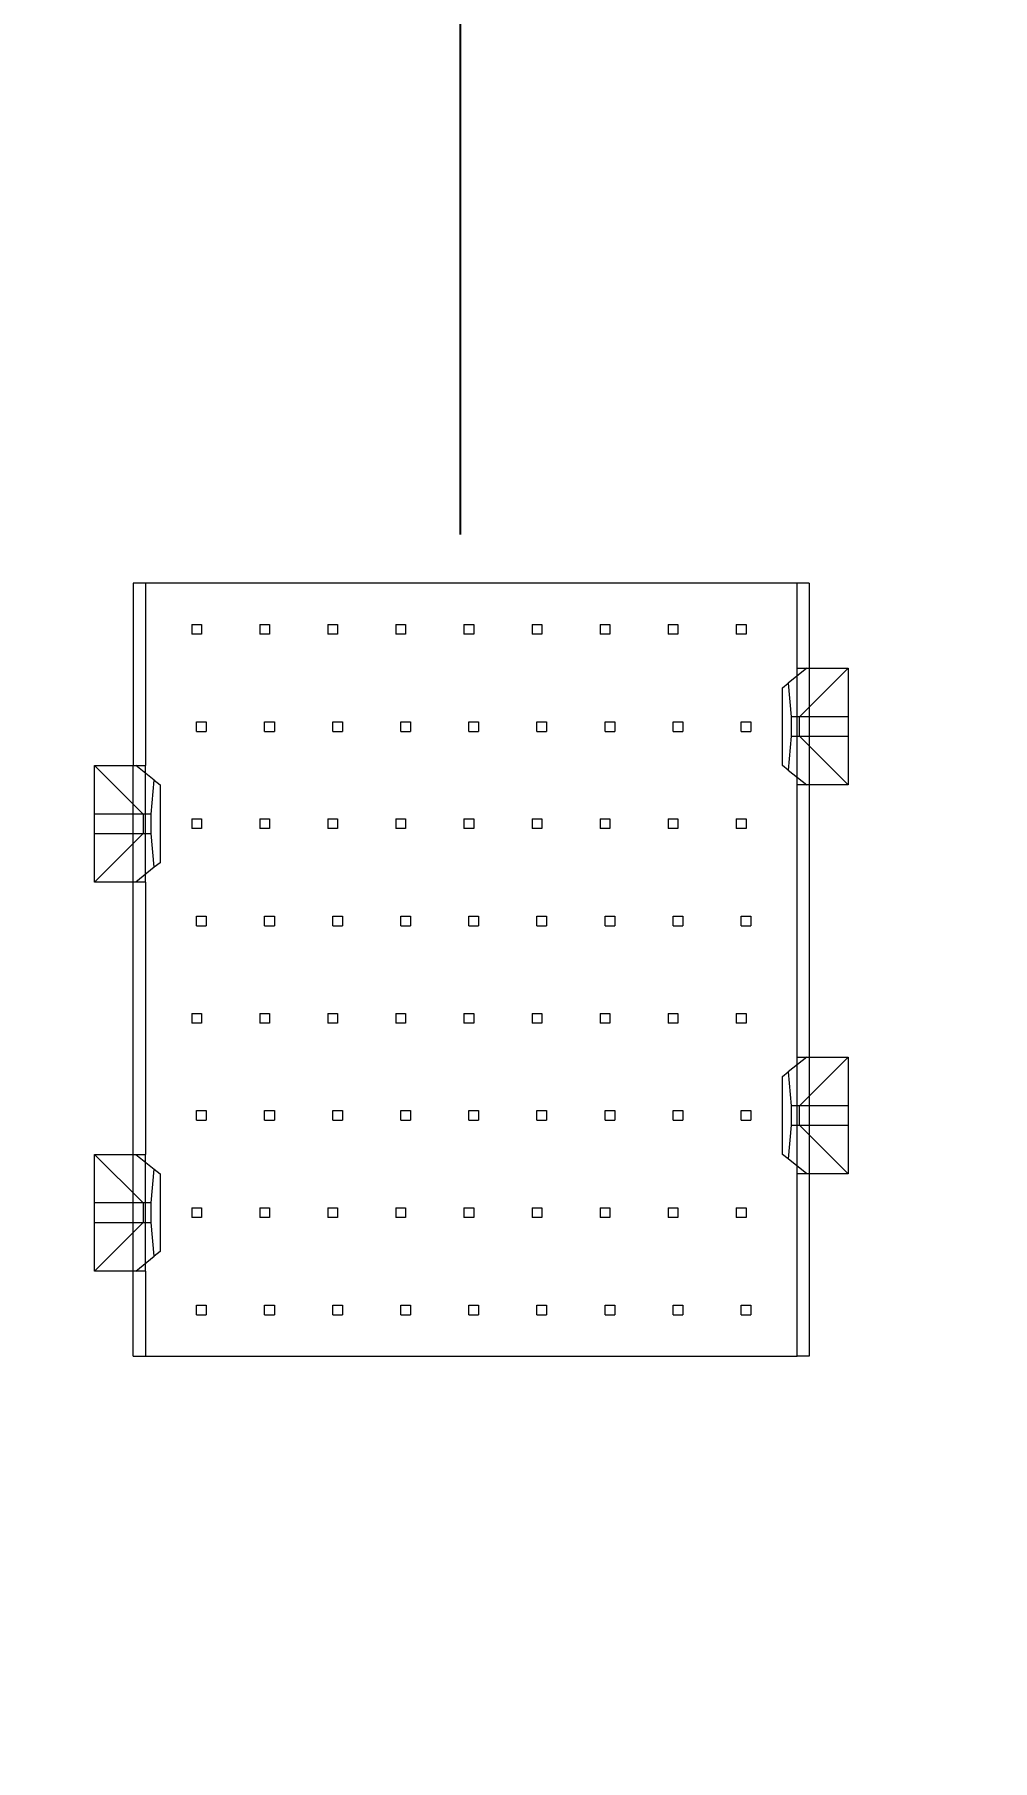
# Model space of a CAD drawing. Header units: millimetres. Extents: x -84 to 500, y -79 to 355.
# Drawn here: x 257.5 to 277.2, y 149.05 to 184.56 of the extents above; entities that cross this region are included whole.
import ezdxf
from ezdxf.lldxf.tags import DXFTag

# ---------------------------------------------------------------- set-up
doc = ezdxf.new("R2010")
doc.units = ezdxf.units.MM
doc.header["$PDSIZE"] = -1
tags = doc.linetypes.add('HIDDEN', pattern=[1.905, 1.27, -0.635]).pattern_tags.tags
tags[6:7] = [DXFTag(74, 4), DXFTag(75, 0), DXFTag(340, '0'), DXFTag(46, 1.0), DXFTag(50, 0.0), DXFTag(44, 0.0), DXFTag(45, 0.0)]
tags[4:5] = [DXFTag(74, 4), DXFTag(75, 0), DXFTag(340, '0'), DXFTag(46, 1.0), DXFTag(50, 0.0), DXFTag(44, 0.0), DXFTag(45, 0.0)]
doc.dimstyles.new('ISO-25', dxfattribs={"dimtxt": 2.5, "dimasz": 2.5, "dimexe": 1.25, "dimexo": 0.625, "dimtad": 1, "dimtxsty": 'Standard', "dimcen": 2.5, "dimadec": 0, "dimazin": 0, "dimtfac": 1, "dimtmove": 0, "dimatfit": 3, "dimfxl": 0, "dimarcsym": 0})

# ---------------------------------------------------------------- blocks, each defined once
blk = doc.blocks.new('*D173')
at = {"color": 0, "linetype": 'ByBlock', "lineweight": -2}
for p, q in [((277.156, 317.086), (277.156, 345.059)), ((272.91, 310.482), (277.156, 317.086)), ((272.91, 282.085), (272.91, 310.482))]:
    blk.add_line(p, q, dxfattribs=at)
at = {"layer": 'DEFPOINTS', "color": 0, "linetype": 'ByBlock'}
blk.add_point((272.91, 281.085), dxfattribs=at)
at = {"color": 0, "linetype": 'ByBlock', "insert": (273.882, 335.136), "char_height": 3.5, "attachment_point": 5, "rotation": 90}
blk.add_mtext('273,130', dxfattribs=at)
blk = doc.blocks.new('*D104')
at = {"color": 0, "linetype": 'ByBlock', "lineweight": -2}
for p, q in [((357.387, 315.419), (357.387, 343.952)), ((359.8, 308.815), (357.387, 315.419)), ((359.8, 282.085), (359.8, 308.815))]:
    blk.add_line(p, q, dxfattribs=at)
at = {"layer": 'DEFPOINTS', "color": 0, "linetype": 'ByBlock'}
blk.add_point((359.8, 281.085), dxfattribs=at)
at = {"color": 0, "linetype": 'ByBlock', "insert": (354.113, 333.75), "char_height": 3.5, "attachment_point": 5, "rotation": 90}
blk.add_mtext('359,800', dxfattribs=at)
blk = doc.blocks.new('*D182')
at = {"color": 0, "linetype": 'ByBlock', "lineweight": -2}
for p, q in [((297.66, 315.284), (297.66, 343.817)), ((306.665, 308.68), (297.66, 315.284)), ((306.665, 287.37), (306.665, 308.68))]:
    blk.add_line(p, q, dxfattribs=at)
at = {"layer": 'DEFPOINTS', "color": 0, "linetype": 'ByBlock'}
blk.add_point((306.665, 286.37), dxfattribs=at)
at = {"color": 0, "linetype": 'ByBlock', "insert": (294.386, 333.614), "char_height": 3.5, "attachment_point": 5, "rotation": 90}
blk.add_mtext('306,860', dxfattribs=at)
blk = doc.blocks.new('*D103')
at = {"color": 0, "linetype": 'ByBlock', "lineweight": -2}
blk.add_line((392.56, 287.37), (392.56, 345.31), dxfattribs=at)
at = {"layer": 'DEFPOINTS', "color": 0, "linetype": 'ByBlock'}
blk.add_point((392.56, 286.37), dxfattribs=at)
at = {"color": 0, "linetype": 'ByBlock', "insert": (389.286, 334.81), "char_height": 3.5, "attachment_point": 5, "rotation": 90}
blk.add_mtext('392,560', dxfattribs=at)
blk = doc.blocks.new('*D60')
at = {"color": 0, "linetype": 'ByBlock', "lineweight": -2}
for p, q in [((429.688, 279.42), (436.292, 282.059)), ((436.292, 282.059), (465.42, 282.059)), ((399.51, 279.42), (429.688, 279.42))]:
    blk.add_line(p, q, dxfattribs=at)
at = {"layer": 'DEFPOINTS', "color": 0, "linetype": 'ByBlock'}
blk.add_point((398.51, 279.42), dxfattribs=at)
at = {"color": 0, "linetype": 'ByBlock', "insert": (454.92, 285.333), "char_height": 3.5, "attachment_point": 5}
blk.add_mtext('279,420', dxfattribs=at)
blk = doc.blocks.new('*D190')
at = {"color": 0, "linetype": 'ByBlock', "lineweight": -2}
for p, q in [((429.827, 280.62), (436.431, 290.705)), ((436.431, 290.705), (464.964, 290.705)), ((361.265, 280.62), (429.827, 280.62))]:
    blk.add_line(p, q, dxfattribs=at)
at = {"layer": 'DEFPOINTS', "color": 0, "linetype": 'ByBlock'}
blk.add_point((360.265, 280.62), dxfattribs=at)
at = {"color": 0, "linetype": 'ByBlock', "insert": (454.762, 293.979), "char_height": 3.5, "attachment_point": 5}
blk.add_mtext('280,620', dxfattribs=at)
blk = doc.blocks.new('*D116')
at = {"color": 0, "linetype": 'ByBlock', "lineweight": -2}
for p, q in [((400.941, 308.34), (400.941, 337.468)), ((407.239, 301.736), (400.941, 308.34)), ((407.239, 211.51), (407.239, 301.736))]:
    blk.add_line(p, q, dxfattribs=at)
at = {"layer": 'DEFPOINTS', "color": 0, "linetype": 'ByBlock'}
blk.add_point((407.239, 210.51), dxfattribs=at)
at = {"color": 0, "linetype": 'ByBlock', "insert": (397.667, 326.968), "char_height": 3.5, "attachment_point": 5, "rotation": 90}
blk.add_mtext('407,239', dxfattribs=at)
blk = doc.blocks.new('*D87')
at = {"color": 0, "linetype": 'ByBlock', "lineweight": -2}
for p, q in [((355.71, 165.32), (436.663, 165.32)), ((436.663, 165.32), (443.267, 154.329)), ((443.267, 154.329), (471.24, 154.329))]:
    blk.add_line(p, q, dxfattribs=at)
at = {"layer": 'DEFPOINTS', "color": 0, "linetype": 'ByBlock'}
blk.add_point((354.71, 165.32), dxfattribs=at)
at = {"color": 0, "linetype": 'ByBlock', "insert": (461.318, 157.603), "char_height": 3.5, "attachment_point": 5}
blk.add_mtext('165,320', dxfattribs=at)
blk = doc.blocks.new('*D86')
at = {"color": 0, "linetype": 'ByBlock', "lineweight": -2}
for p, q in [((435.679, 169.72), (442.283, 178.623)), ((442.283, 178.623), (470.256, 178.623)), ((383.58, 169.72), (435.679, 169.72))]:
    blk.add_line(p, q, dxfattribs=at)
at = {"layer": 'DEFPOINTS', "color": 0, "linetype": 'ByBlock'}
blk.add_point((382.58, 169.72), dxfattribs=at)
at = {"color": 0, "linetype": 'ByBlock', "insert": (460.334, 181.897), "char_height": 3.5, "attachment_point": 5}
blk.add_mtext('169,720', dxfattribs=at)
blk = doc.blocks.new('*D93')
at = {"color": 0, "linetype": 'ByBlock', "lineweight": -2}
for p, q in [((432.054, 211.35), (437.709, 213.37)), ((437.709, 213.37), (464.527, 213.37)), ((426.45, 211.35), (432.054, 211.35))]:
    blk.add_line(p, q, dxfattribs=at)
at = {"layer": 'DEFPOINTS', "color": 0, "linetype": 'ByBlock'}
blk.add_point((425.45, 211.35), dxfattribs=at)
at = {"color": 0, "linetype": 'ByBlock', "insert": (455.182, 216.644), "char_height": 3.5, "attachment_point": 5}
blk.add_mtext('211,350', dxfattribs=at)
blk = doc.blocks.new('*D94')
at = {"color": 0, "linetype": 'ByBlock', "lineweight": -2}
for p, q in [((432.095, 298.31), (435.867, 300.366)), ((435.867, 300.366), (463.84, 300.366)), ((426.491, 298.31), (432.095, 298.31))]:
    blk.add_line(p, q, dxfattribs=at)
at = {"layer": 'DEFPOINTS', "color": 0, "linetype": 'ByBlock'}
blk.add_point((425.491, 298.31), dxfattribs=at)
at = {"color": 0, "linetype": 'ByBlock', "insert": (453.918, 303.64), "char_height": 3.5, "attachment_point": 5}
blk.add_mtext('298,310', dxfattribs=at)
blk = doc.blocks.new('*D100')
at = {"color": 0, "linetype": 'ByBlock', "lineweight": -2}
for p, q in [((438.404, 304.8), (441.522, 311.942)), ((441.522, 311.942), (469.46, 311.942)), ((432.8, 304.8), (438.404, 304.8))]:
    blk.add_line(p, q, dxfattribs=at)
at = {"layer": 'DEFPOINTS', "color": 0, "linetype": 'ByBlock'}
blk.add_point((431.8, 304.8), dxfattribs=at)
at = {"color": 0, "linetype": 'ByBlock', "insert": (459.555, 315.216), "char_height": 3.5, "attachment_point": 5}
blk.add_mtext('304,800', dxfattribs=at)
blk = doc.blocks.new('*D102')
at = {"color": 0, "linetype": 'ByBlock', "lineweight": -2}
for p, q in [((423.034, 313.81), (423.034, 341.188)), ((431.8, 311.404), (423.034, 313.81)), ((431.8, 305.8), (431.8, 311.404))]:
    blk.add_line(p, q, dxfattribs=at)
at = {"layer": 'DEFPOINTS', "color": 0, "linetype": 'ByBlock'}
blk.add_point((431.8, 304.8), dxfattribs=at)
at = {"color": 0, "linetype": 'ByBlock', "insert": (419.76, 331.563), "char_height": 3.5, "attachment_point": 5, "rotation": 90}
blk.add_mtext('431,800', dxfattribs=at)
blk = doc.blocks.new('*D114')
at = {"color": 0, "linetype": 'ByBlock', "lineweight": -2}
for p, q in [((427.163, 240.585), (433.767, 246.415)), ((433.767, 246.415), (462.895, 246.415)), ((407.051, 240.585), (427.163, 240.585))]:
    blk.add_line(p, q, dxfattribs=at)
at = {"layer": 'DEFPOINTS', "color": 0, "linetype": 'ByBlock'}
blk.add_point((406.051, 240.585), dxfattribs=at)
at = {"color": 0, "linetype": 'ByBlock', "insert": (452.395, 249.689), "char_height": 3.5, "attachment_point": 5}
blk.add_mtext('240,585', dxfattribs=at)
blk = doc.blocks.new('*D117')
at = {"color": 0, "linetype": 'ByBlock', "lineweight": -2}
for p, q in [((375.623, 311.577), (375.623, 340.11)), ((378.2, 304.973), (375.623, 311.577)), ((378.2, 242.005), (378.2, 304.973))]:
    blk.add_line(p, q, dxfattribs=at)
at = {"layer": 'DEFPOINTS', "color": 0, "linetype": 'ByBlock'}
blk.add_point((378.2, 241.005), dxfattribs=at)
at = {"color": 0, "linetype": 'ByBlock', "insert": (372.349, 329.907), "char_height": 3.5, "attachment_point": 5, "rotation": 90}
blk.add_mtext('378,200', dxfattribs=at)
blk = doc.blocks.new('*D118')
at = {"color": 0, "linetype": 'ByBlock', "lineweight": -2}
for p, q in [((346.874, 316.264), (346.874, 343.047)), ((350.01, 309.66), (346.874, 316.264)), ((350.01, 242.005), (350.01, 309.66))]:
    blk.add_line(p, q, dxfattribs=at)
at = {"layer": 'DEFPOINTS', "color": 0, "linetype": 'ByBlock'}
blk.add_point((350.01, 241.005), dxfattribs=at)
at = {"color": 0, "linetype": 'ByBlock', "insert": (343.6, 333.72), "char_height": 3.5, "attachment_point": 5, "rotation": 90}
blk.add_mtext('350,010', dxfattribs=at)
blk = doc.blocks.new('*D186')
at = {"color": 0, "linetype": 'ByBlock', "lineweight": -2}
for p, q in [((332.635, 315.682), (332.635, 344.81)), ((329.69, 309.078), (332.635, 315.682)), ((329.69, 241.54), (329.69, 309.078))]:
    blk.add_line(p, q, dxfattribs=at)
at = {"layer": 'DEFPOINTS', "color": 0, "linetype": 'ByBlock'}
blk.add_point((329.69, 240.54), dxfattribs=at)
at = {"color": 0, "linetype": 'ByBlock', "insert": (329.361, 334.31), "char_height": 3.5, "attachment_point": 5, "rotation": 90}
blk.add_mtext('329,690', dxfattribs=at)
blk = doc.blocks.new('*D120')
at = {"color": 0, "linetype": 'ByBlock', "lineweight": -2}
for p, q in [((316.639, 311.78), (316.639, 340.313)), ((309.37, 305.176), (316.639, 311.78)), ((309.37, 242.005), (309.37, 305.176))]:
    blk.add_line(p, q, dxfattribs=at)
at = {"layer": 'DEFPOINTS', "color": 0, "linetype": 'ByBlock'}
blk.add_point((309.37, 241.005), dxfattribs=at)
at = {"color": 0, "linetype": 'ByBlock', "insert": (313.365, 330.111), "char_height": 3.5, "attachment_point": 5, "rotation": 90}
blk.add_mtext('309,370', dxfattribs=at)
blk = doc.blocks.new('*D178')
at = {"color": 0, "linetype": 'ByBlock', "lineweight": -2}
for p, q in [((289.51, 315.616), (289.51, 344.149)), ((288.991, 309.012), (289.51, 315.616)), ((288.991, 241.567), (288.991, 309.012))]:
    blk.add_line(p, q, dxfattribs=at)
at = {"layer": 'DEFPOINTS', "color": 0, "linetype": 'ByBlock'}
blk.add_point((288.991, 240.567), dxfattribs=at)
at = {"color": 0, "linetype": 'ByBlock', "insert": (286.236, 333.946), "char_height": 3.5, "attachment_point": 5, "rotation": 90}
blk.add_mtext('288,991', dxfattribs=at)
blk = doc.blocks.new('*D174')
at = {"color": 0, "linetype": 'ByBlock', "lineweight": -2}
for p, q in [((270.766, 315.543), (270.766, 344.671)), ((268.51, 308.939), (270.766, 315.543)), ((268.51, 242.005), (268.51, 308.939))]:
    blk.add_line(p, q, dxfattribs=at)
at = {"layer": 'DEFPOINTS', "color": 0, "linetype": 'ByBlock'}
blk.add_point((268.51, 241.005), dxfattribs=at)
at = {"color": 0, "linetype": 'ByBlock', "insert": (267.492, 334.171), "char_height": 3.5, "attachment_point": 5, "rotation": 90}
blk.add_mtext('268,730', dxfattribs=at)
blk = doc.blocks.new('*D176')
at = {"color": 0, "linetype": 'ByBlock', "lineweight": -2}
for p, q in [((260.19, 315.984), (260.19, 345.112)), ((266.26, 309.38), (260.19, 315.984)), ((266.26, 174.27), (266.26, 309.38))]:
    blk.add_line(p, q, dxfattribs=at)
at = {"layer": 'DEFPOINTS', "color": 0, "linetype": 'ByBlock'}
blk.add_point((266.26, 173.27), dxfattribs=at)
at = {"color": 0, "linetype": 'ByBlock', "insert": (256.916, 334.612), "char_height": 3.5, "attachment_point": 5, "rotation": 90}
blk.add_mtext('266,480', dxfattribs=at)
blk = doc.blocks.new('*D177')
at = {"color": 0, "linetype": 'ByBlock', "lineweight": -2}
for p, q in [((283.068, 313.271), (283.068, 341.804)), ((286.8, 306.667), (283.068, 313.271)), ((286.8, 174.27), (286.8, 306.667))]:
    blk.add_line(p, q, dxfattribs=at)
at = {"layer": 'DEFPOINTS', "color": 0, "linetype": 'ByBlock'}
blk.add_point((286.8, 173.27), dxfattribs=at)
at = {"color": 0, "linetype": 'ByBlock', "insert": (279.794, 331.601), "char_height": 3.5, "attachment_point": 5, "rotation": 90}
blk.add_mtext('286,800', dxfattribs=at)
blk = doc.blocks.new('*D183')
at = {"color": 0, "linetype": 'ByBlock', "lineweight": -2}
for p, q in [((308.562, 314.116), (308.562, 341.494)), ((306.925, 307.512), (308.562, 314.116)), ((306.925, 174.27), (306.925, 307.512))]:
    blk.add_line(p, q, dxfattribs=at)
at = {"layer": 'DEFPOINTS', "color": 0, "linetype": 'ByBlock'}
blk.add_point((306.925, 173.27), dxfattribs=at)
at = {"color": 0, "linetype": 'ByBlock', "insert": (305.288, 331.869), "char_height": 3.5, "attachment_point": 5, "rotation": 90}
blk.add_mtext('307,120', dxfattribs=at)
blk = doc.blocks.new('*D185')
at = {"color": 0, "linetype": 'ByBlock', "lineweight": -2}
for p, q in [((325.43, 309.484), (325.43, 338.612)), ((327.44, 302.88), (325.43, 309.484)), ((327.44, 174.27), (327.44, 302.88))]:
    blk.add_line(p, q, dxfattribs=at)
at = {"layer": 'DEFPOINTS', "color": 0, "linetype": 'ByBlock'}
blk.add_point((327.44, 173.27), dxfattribs=at)
at = {"color": 0, "linetype": 'ByBlock', "insert": (322.156, 328.112), "char_height": 3.5, "attachment_point": 5, "rotation": 90}
blk.add_mtext('327,440', dxfattribs=at)
blk = doc.blocks.new('*D187')
at = {"color": 0, "linetype": 'ByBlock', "lineweight": -2}
for p, q in [((338.803, 312.856), (338.803, 341.984)), ((347.76, 306.252), (338.803, 312.856)), ((347.76, 174.27), (347.76, 306.252))]:
    blk.add_line(p, q, dxfattribs=at)
at = {"layer": 'DEFPOINTS', "color": 0, "linetype": 'ByBlock'}
blk.add_point((347.76, 173.27), dxfattribs=at)
at = {"color": 0, "linetype": 'ByBlock', "insert": (335.529, 331.484), "char_height": 3.5, "attachment_point": 5, "rotation": 90}
blk.add_mtext('347,760', dxfattribs=at)
blk = doc.blocks.new('*D188')
at = {"color": 0, "linetype": 'ByBlock', "lineweight": -2}
for p, q in [((366.99, 308.283), (366.99, 337.411)), ((375.63, 301.679), (366.99, 308.283)), ((375.63, 176.67), (375.63, 301.679))]:
    blk.add_line(p, q, dxfattribs=at)
at = {"layer": 'DEFPOINTS', "color": 0, "linetype": 'ByBlock'}
blk.add_point((375.63, 175.67), dxfattribs=at)
at = {"color": 0, "linetype": 'ByBlock', "insert": (363.716, 326.911), "char_height": 3.5, "attachment_point": 5, "rotation": 90}
blk.add_mtext('375,630', dxfattribs=at)

msp = doc.modelspace()

# ---------------------------------------------------------------- linework, layer by layer
at = {"color": 7, "linetype": 'Continuous', "lineweight": 15}
for p, q in [((259.53, 173.27), (259.53, 169.52)), ((259.78, 173.27), (259.53, 173.27)), ((259.78, 173.27), (259.78, 169.52)), ((273.18, 173.27), (259.78, 173.27)), ((273.18, 171.52), (273.18, 173.27)), ((273.43, 173.27), (273.18, 173.27)), ((273.43, 173.27), (273.43, 171.52)), ((273.38, 171.52), (272.9992, 171.2153)), ((273.18, 171.52), (273.38, 171.52)), ((274.23, 171.52), (273.23, 170.52)), ((273.38, 171.52), (274.23, 171.52)), ((274.23, 171.52), (274.23, 170.52)), ((272.88, 171.12), (272.9992, 171.2153)), ((272.9992, 171.2153), (273.06, 170.52)), ((272.88, 169.52), (272.88, 171.12)), ((273.06, 170.52), (273.06, 170.12)), ((273.23, 170.52), (273.06, 170.52)), ((273.23, 170.12), (273.23, 170.52)), ((274.23, 170.52), (273.23, 170.52)), ((274.23, 170.52), (274.23, 170.12)), ((273.06, 170.12), (272.9992, 169.4247)), ((273.06, 170.12), (273.23, 170.12)), ((273.23, 170.12), (274.23, 169.12)), ((273.23, 170.12), (274.23, 170.12)), ((274.23, 170.12), (274.23, 169.12)), ((259.73, 168.52), (258.73, 169.52)), ((258.73, 168.52), (258.73, 169.52)), ((258.73, 169.52), (259.58, 169.52)), ((259.9608, 169.2153), (259.58, 169.52)), ((259.58, 169.52), (259.78, 169.52)), ((272.9992, 169.4247), (272.88, 169.52)), ((272.9992, 169.4247), (273.38, 169.12)), ((259.9, 168.52), (259.9608, 169.2153)), ((259.9608, 169.2153), (260.08, 169.12)), ((260.08, 169.12), (260.08, 167.52)), ((273.18, 163.52), (273.18, 169.12)), ((273.38, 169.12), (273.18, 169.12)), ((274.23, 169.12), (273.38, 169.12)), ((273.43, 169.12), (273.43, 163.52)), ((258.73, 168.12), (258.73, 168.52)), ((259.73, 168.52), (258.73, 168.52)), ((259.73, 168.52), (259.73, 168.12)), ((259.9, 168.52), (259.73, 168.52)), ((259.9, 168.12), (259.9, 168.52)), ((258.73, 167.12), (258.73, 168.12)), ((258.73, 167.12), (259.73, 168.12)), ((258.73, 168.12), (259.73, 168.12)), ((259.73, 168.12), (259.9, 168.12)), ((259.9608, 167.4247), (259.9, 168.12)), ((259.9608, 167.4247), (259.58, 167.12)), ((260.08, 167.52), (259.9608, 167.4247)), ((259.58, 167.12), (258.73, 167.12)), ((259.53, 161.52), (259.53, 167.12)), ((259.78, 167.12), (259.58, 167.12)), ((259.78, 167.12), (259.78, 161.52)), ((273.38, 163.52), (272.9992, 163.2153)), ((273.18, 163.52), (273.38, 163.52)), ((274.23, 163.52), (273.23, 162.52)), ((273.38, 163.52), (274.23, 163.52)), ((274.23, 163.52), (274.23, 162.52)), ((272.88, 163.12), (272.9992, 163.2153)), ((272.88, 161.52), (272.88, 163.12)), ((272.9992, 163.2153), (273.06, 162.52)), ((273.06, 162.52), (273.06, 162.12)), ((273.23, 162.52), (273.06, 162.52)), ((273.23, 162.12), (273.23, 162.52)), ((274.23, 162.52), (273.23, 162.52)), ((274.23, 162.52), (274.23, 162.12)), ((273.06, 162.12), (272.9992, 161.4247)), ((273.06, 162.12), (273.23, 162.12)), ((273.23, 162.12), (274.23, 162.12)), ((273.23, 162.12), (274.23, 161.12)), ((274.23, 162.12), (274.23, 161.12)), ((258.73, 161.52), (259.58, 161.52)), ((259.73, 160.52), (258.73, 161.52)), ((258.73, 160.52), (258.73, 161.52)), ((259.58, 161.52), (259.9608, 161.2153)), ((259.58, 161.52), (259.78, 161.52)), ((259.9, 160.52), (259.9608, 161.2153)), ((259.9608, 161.2153), (260.08, 161.12)), ((272.9992, 161.4247), (272.88, 161.52)), ((273.38, 161.12), (272.9992, 161.4247)), ((260.08, 161.12), (260.08, 159.52)), ((273.18, 157.37), (273.18, 161.12)), ((273.38, 161.12), (273.18, 161.12)), ((274.23, 161.12), (273.38, 161.12)), ((273.43, 161.12), (273.43, 157.37)), ((258.73, 160.12), (258.73, 160.52)), ((259.73, 160.52), (258.73, 160.52)), ((259.9, 160.52), (259.73, 160.52)), ((259.73, 160.52), (259.73, 160.12)), ((259.9, 160.12), (259.9, 160.52)), ((258.73, 159.12), (259.73, 160.12)), ((258.73, 159.12), (258.73, 160.12)), ((258.73, 160.12), (259.73, 160.12)), ((259.73, 160.12), (259.9, 160.12)), ((259.9608, 159.4247), (259.9, 160.12)), ((259.58, 159.12), (259.9608, 159.4247)), ((260.08, 159.52), (259.9608, 159.4247)), ((259.58, 159.12), (258.73, 159.12)), ((259.53, 157.37), (259.53, 159.12)), ((259.78, 159.12), (259.58, 159.12)), ((259.78, 159.12), (259.78, 157.37)), ((259.53, 157.37), (259.78, 157.37)), ((259.78, 157.37), (273.18, 157.37)), ((273.43, 157.37), (273.18, 157.37))]:
    msp.add_line(p, q, dxfattribs=at)
at = {"color": 7, "linetype": 'HIDDEN', "lineweight": 0}
for p, q in [((260.73, 172.42), (260.93, 172.42)), ((260.73, 172.42), (260.73, 172.22)), ((260.93, 172.22), (260.73, 172.22)), ((260.93, 172.42), (260.93, 172.22)), ((262.13, 172.42), (262.33, 172.42)), ((262.13, 172.42), (262.13, 172.22)), ((262.33, 172.22), (262.13, 172.22)), ((262.33, 172.42), (262.33, 172.22)), ((263.53, 172.42), (263.53, 172.22)), ((263.53, 172.42), (263.73, 172.42)), ((263.73, 172.22), (263.53, 172.22)), ((263.73, 172.42), (263.73, 172.22)), ((264.93, 172.42), (264.93, 172.22)), ((264.93, 172.42), (265.13, 172.42)), ((265.13, 172.22), (264.93, 172.22)), ((265.13, 172.42), (265.13, 172.22)), ((266.33, 172.42), (266.33, 172.22)), ((266.33, 172.42), (266.53, 172.42)), ((266.53, 172.22), (266.33, 172.22)), ((266.53, 172.42), (266.53, 172.22)), ((267.73, 172.42), (267.93, 172.42)), ((267.73, 172.42), (267.73, 172.22)), ((267.93, 172.22), (267.73, 172.22)), ((267.93, 172.42), (267.93, 172.22)), ((269.13, 172.42), (269.33, 172.42)), ((269.13, 172.42), (269.13, 172.22)), ((269.33, 172.22), (269.13, 172.22)), ((269.33, 172.42), (269.33, 172.22)), ((270.53, 172.42), (270.53, 172.22)), ((270.53, 172.42), (270.73, 172.42)), ((270.73, 172.22), (270.53, 172.22)), ((270.73, 172.42), (270.73, 172.22)), ((271.93, 172.42), (272.13, 172.42)), ((271.93, 172.42), (271.93, 172.22)), ((272.13, 172.22), (271.93, 172.22)), ((272.13, 172.42), (272.13, 172.22)), ((273.18, 169.12), (273.18, 171.52)), ((273.43, 171.52), (273.43, 169.12)), ((260.83, 170.42), (261.03, 170.42)), ((260.83, 170.22), (260.83, 170.42)), ((260.83, 170.22), (261.03, 170.22)), ((261.03, 170.42), (261.03, 170.22)), ((262.23, 170.22), (262.23, 170.42)), ((262.23, 170.42), (262.43, 170.42)), ((262.23, 170.22), (262.43, 170.22)), ((262.43, 170.42), (262.43, 170.22)), ((263.63, 170.22), (263.63, 170.42)), ((263.63, 170.42), (263.83, 170.42)), ((263.63, 170.22), (263.83, 170.22)), ((263.83, 170.42), (263.83, 170.22)), ((265.03, 170.22), (265.03, 170.42)), ((265.03, 170.42), (265.23, 170.42)), ((265.03, 170.22), (265.23, 170.22)), ((265.23, 170.42), (265.23, 170.22)), ((266.43, 170.22), (266.43, 170.42)), ((266.43, 170.42), (266.63, 170.42)), ((266.43, 170.22), (266.63, 170.22)), ((266.63, 170.42), (266.63, 170.22)), ((267.83, 170.22), (267.83, 170.42)), ((267.83, 170.42), (268.03, 170.42)), ((267.83, 170.22), (268.03, 170.22)), ((268.03, 170.42), (268.03, 170.22)), ((269.23, 170.22), (269.23, 170.42)), ((269.23, 170.42), (269.43, 170.42)), ((269.23, 170.22), (269.43, 170.22)), ((269.43, 170.42), (269.43, 170.22)), ((270.63, 170.42), (270.83, 170.42)), ((270.63, 170.22), (270.63, 170.42)), ((270.63, 170.22), (270.83, 170.22)), ((270.83, 170.42), (270.83, 170.22)), ((272.03, 170.42), (272.23, 170.42)), ((272.03, 170.22), (272.03, 170.42)), ((272.03, 170.22), (272.23, 170.22)), ((272.23, 170.42), (272.23, 170.22)), ((259.53, 167.12), (259.53, 169.52)), ((259.78, 167.12), (259.78, 169.52)), ((260.73, 168.42), (260.93, 168.42)), ((260.73, 168.42), (260.73, 168.22)), ((260.93, 168.42), (260.93, 168.22)), ((262.13, 168.42), (262.33, 168.42)), ((262.13, 168.42), (262.13, 168.22)), ((262.33, 168.42), (262.33, 168.22)), ((263.53, 168.42), (263.53, 168.22)), ((263.53, 168.42), (263.73, 168.42)), ((263.73, 168.42), (263.73, 168.22)), ((264.93, 168.42), (265.13, 168.42)), ((264.93, 168.42), (264.93, 168.22)), ((265.13, 168.42), (265.13, 168.22)), ((266.33, 168.42), (266.33, 168.22)), ((266.33, 168.42), (266.53, 168.42)), ((266.53, 168.42), (266.53, 168.22)), ((267.73, 168.42), (267.73, 168.22)), ((267.73, 168.42), (267.93, 168.42)), ((267.93, 168.42), (267.93, 168.22)), ((269.13, 168.42), (269.13, 168.22)), ((269.13, 168.42), (269.33, 168.42)), ((269.33, 168.42), (269.33, 168.22)), ((270.53, 168.42), (270.53, 168.22)), ((270.53, 168.42), (270.73, 168.42)), ((270.73, 168.42), (270.73, 168.22)), ((271.93, 168.42), (272.13, 168.42)), ((271.93, 168.42), (271.93, 168.22)), ((272.13, 168.42), (272.13, 168.22)), ((260.93, 168.22), (260.73, 168.22)), ((262.33, 168.22), (262.13, 168.22)), ((263.73, 168.22), (263.53, 168.22)), ((265.13, 168.22), (264.93, 168.22)), ((266.53, 168.22), (266.33, 168.22)), ((267.93, 168.22), (267.73, 168.22)), ((269.33, 168.22), (269.13, 168.22)), ((270.73, 168.22), (270.53, 168.22)), ((272.13, 168.22), (271.93, 168.22)), ((260.83, 166.22), (260.83, 166.42)), ((260.83, 166.42), (261.03, 166.42)), ((260.83, 166.22), (261.03, 166.22)), ((261.03, 166.42), (261.03, 166.22)), ((262.23, 166.42), (262.43, 166.42)), ((262.23, 166.22), (262.23, 166.42)), ((262.23, 166.22), (262.43, 166.22)), ((262.43, 166.42), (262.43, 166.22)), ((263.63, 166.42), (263.83, 166.42)), ((263.63, 166.22), (263.63, 166.42)), ((263.63, 166.22), (263.83, 166.22)), ((263.83, 166.42), (263.83, 166.22)), ((265.03, 166.42), (265.23, 166.42)), ((265.03, 166.22), (265.03, 166.42)), ((265.03, 166.22), (265.23, 166.22)), ((265.23, 166.42), (265.23, 166.22)), ((266.43, 166.42), (266.63, 166.42)), ((266.43, 166.22), (266.43, 166.42)), ((266.43, 166.22), (266.63, 166.22)), ((266.63, 166.42), (266.63, 166.22)), ((267.83, 166.22), (267.83, 166.42)), ((267.83, 166.42), (268.03, 166.42)), ((267.83, 166.22), (268.03, 166.22)), ((268.03, 166.42), (268.03, 166.22)), ((269.23, 166.42), (269.43, 166.42)), ((269.23, 166.22), (269.23, 166.42)), ((269.23, 166.22), (269.43, 166.22)), ((269.43, 166.42), (269.43, 166.22)), ((270.63, 166.42), (270.83, 166.42)), ((270.63, 166.22), (270.63, 166.42)), ((270.63, 166.22), (270.83, 166.22)), ((270.83, 166.42), (270.83, 166.22)), ((272.03, 166.42), (272.23, 166.42)), ((272.03, 166.22), (272.03, 166.42)), ((272.03, 166.22), (272.23, 166.22)), ((272.23, 166.42), (272.23, 166.22)), ((260.73, 164.42), (260.73, 164.22)), ((260.73, 164.42), (260.93, 164.42)), ((260.93, 164.42), (260.93, 164.22)), ((262.13, 164.42), (262.33, 164.42)), ((262.13, 164.42), (262.13, 164.22)), ((262.33, 164.42), (262.33, 164.22)), ((263.53, 164.42), (263.53, 164.22)), ((263.53, 164.42), (263.73, 164.42)), ((263.73, 164.42), (263.73, 164.22)), ((264.93, 164.42), (265.13, 164.42)), ((264.93, 164.42), (264.93, 164.22)), ((265.13, 164.42), (265.13, 164.22)), ((266.33, 164.42), (266.33, 164.22)), ((266.33, 164.42), (266.53, 164.42)), ((266.53, 164.42), (266.53, 164.22)), ((267.73, 164.42), (267.73, 164.22)), ((267.73, 164.42), (267.93, 164.42)), ((267.93, 164.42), (267.93, 164.22)), ((269.13, 164.42), (269.33, 164.42)), ((269.13, 164.42), (269.13, 164.22)), ((269.33, 164.42), (269.33, 164.22)), ((270.53, 164.42), (270.73, 164.42)), ((270.53, 164.42), (270.53, 164.22)), ((270.73, 164.42), (270.73, 164.22)), ((271.93, 164.42), (272.13, 164.42)), ((271.93, 164.42), (271.93, 164.22)), ((272.13, 164.42), (272.13, 164.22)), ((260.93, 164.22), (260.73, 164.22)), ((262.33, 164.22), (262.13, 164.22)), ((263.73, 164.22), (263.53, 164.22)), ((265.13, 164.22), (264.93, 164.22)), ((266.53, 164.22), (266.33, 164.22)), ((267.93, 164.22), (267.73, 164.22)), ((269.33, 164.22), (269.13, 164.22)), ((270.73, 164.22), (270.53, 164.22)), ((272.13, 164.22), (271.93, 164.22)), ((273.18, 161.12), (273.18, 163.52)), ((273.43, 163.52), (273.43, 161.12)), ((260.83, 162.22), (260.83, 162.42)), ((260.83, 162.42), (261.03, 162.42)), ((261.03, 162.42), (261.03, 162.22)), ((262.23, 162.42), (262.43, 162.42)), ((262.23, 162.22), (262.23, 162.42)), ((262.43, 162.42), (262.43, 162.22)), ((263.63, 162.22), (263.63, 162.42)), ((263.63, 162.42), (263.83, 162.42)), ((263.83, 162.42), (263.83, 162.22)), ((265.03, 162.42), (265.23, 162.42)), ((265.03, 162.22), (265.03, 162.42)), ((265.23, 162.42), (265.23, 162.22)), ((266.43, 162.22), (266.43, 162.42)), ((266.43, 162.42), (266.63, 162.42)), ((266.63, 162.42), (266.63, 162.22)), ((267.83, 162.22), (267.83, 162.42)), ((267.83, 162.42), (268.03, 162.42)), ((268.03, 162.42), (268.03, 162.22)), ((269.23, 162.42), (269.43, 162.42)), ((269.23, 162.22), (269.23, 162.42)), ((269.43, 162.42), (269.43, 162.22)), ((270.63, 162.42), (270.83, 162.42)), ((270.63, 162.22), (270.63, 162.42)), ((270.83, 162.42), (270.83, 162.22)), ((272.03, 162.22), (272.03, 162.42)), ((272.03, 162.42), (272.23, 162.42)), ((272.23, 162.42), (272.23, 162.22)), ((260.83, 162.22), (261.03, 162.22)), ((262.23, 162.22), (262.43, 162.22)), ((263.63, 162.22), (263.83, 162.22)), ((265.03, 162.22), (265.23, 162.22)), ((266.43, 162.22), (266.63, 162.22)), ((267.83, 162.22), (268.03, 162.22)), ((269.23, 162.22), (269.43, 162.22)), ((270.63, 162.22), (270.83, 162.22)), ((272.03, 162.22), (272.23, 162.22)), ((259.53, 159.12), (259.53, 161.52)), ((259.78, 159.12), (259.78, 161.52)), ((260.73, 160.42), (260.93, 160.42)), ((260.73, 160.42), (260.73, 160.22)), ((260.93, 160.22), (260.73, 160.22)), ((260.93, 160.42), (260.93, 160.22)), ((262.13, 160.42), (262.33, 160.42)), ((262.13, 160.42), (262.13, 160.22)), ((262.33, 160.22), (262.13, 160.22)), ((262.33, 160.42), (262.33, 160.22)), ((263.53, 160.42), (263.73, 160.42)), ((263.53, 160.42), (263.53, 160.22)), ((263.73, 160.22), (263.53, 160.22)), ((263.73, 160.42), (263.73, 160.22)), ((264.93, 160.42), (265.13, 160.42)), ((264.93, 160.42), (264.93, 160.22)), ((265.13, 160.22), (264.93, 160.22)), ((265.13, 160.42), (265.13, 160.22)), ((266.33, 160.42), (266.53, 160.42)), ((266.33, 160.42), (266.33, 160.22)), ((266.53, 160.22), (266.33, 160.22)), ((266.53, 160.42), (266.53, 160.22)), ((267.73, 160.42), (267.93, 160.42)), ((267.73, 160.42), (267.73, 160.22)), ((267.93, 160.22), (267.73, 160.22)), ((267.93, 160.42), (267.93, 160.22)), ((269.13, 160.42), (269.33, 160.42)), ((269.13, 160.42), (269.13, 160.22)), ((269.33, 160.22), (269.13, 160.22)), ((269.33, 160.42), (269.33, 160.22)), ((270.53, 160.42), (270.73, 160.42)), ((270.53, 160.42), (270.53, 160.22)), ((270.73, 160.22), (270.53, 160.22)), ((270.73, 160.42), (270.73, 160.22)), ((271.93, 160.42), (272.13, 160.42)), ((271.93, 160.42), (271.93, 160.22)), ((272.13, 160.22), (271.93, 160.22)), ((272.13, 160.42), (272.13, 160.22)), ((260.83, 158.42), (261.03, 158.42)), ((260.83, 158.22), (260.83, 158.42)), ((261.03, 158.42), (261.03, 158.22)), ((262.23, 158.22), (262.23, 158.42)), ((262.23, 158.42), (262.43, 158.42)), ((262.43, 158.42), (262.43, 158.22)), ((263.63, 158.22), (263.63, 158.42)), ((263.63, 158.42), (263.83, 158.42)), ((263.83, 158.42), (263.83, 158.22)), ((265.03, 158.22), (265.03, 158.42)), ((265.03, 158.42), (265.23, 158.42)), ((265.23, 158.42), (265.23, 158.22)), ((266.43, 158.42), (266.63, 158.42)), ((266.43, 158.22), (266.43, 158.42)), ((266.63, 158.42), (266.63, 158.22)), ((267.83, 158.22), (267.83, 158.42)), ((267.83, 158.42), (268.03, 158.42)), ((268.03, 158.42), (268.03, 158.22)), ((269.23, 158.22), (269.23, 158.42)), ((269.23, 158.42), (269.43, 158.42)), ((269.43, 158.42), (269.43, 158.22)), ((270.63, 158.22), (270.63, 158.42)), ((270.63, 158.42), (270.83, 158.42)), ((270.83, 158.42), (270.83, 158.22)), ((272.03, 158.22), (272.03, 158.42)), ((272.03, 158.42), (272.23, 158.42)), ((272.23, 158.42), (272.23, 158.22)), ((260.83, 158.22), (261.03, 158.22)), ((262.23, 158.22), (262.43, 158.22)), ((263.63, 158.22), (263.83, 158.22)), ((265.03, 158.22), (265.23, 158.22)), ((266.43, 158.22), (266.63, 158.22)), ((267.83, 158.22), (268.03, 158.22)), ((269.23, 158.22), (269.43, 158.22)), ((270.63, 158.22), (270.83, 158.22)), ((272.03, 158.22), (272.23, 158.22))]:
    msp.add_line(p, q, dxfattribs=at)

# ---------------------------------------------------------------- dimensions: what is measured, and where the dimension line sits
for feature_location, offset, dtype, origin, picture, middle in [((392.56, 286.37), (0, 36.4157), 1, (0, 0), '*D103', (389.286, 334.8097)), ((266.2597, 173.27), (-6.0693, 149.3179), 1, (-0.2203, 0), '*D176', (256.9164, 334.6119)), ((272.9097, 281.0848), (4.2465, 42.6048), 1, (-0.2203, 0), '*D173', (273.8822, 335.136)), ((329.69, 240.54), (2.9445, 81.7461), 1, (0, 0), '*D186', (329.3605, 334.3101)), ((268.5097, 241.0048), (2.2568, 81.1424), 1, (-0.2203, 0), '*D174', (267.4925, 334.1712)), ((288.9912, 240.5675), (0.5192, 81.6521), 1, (0, 0), '*D178', (286.2363, 333.9461)), ((306.6653, 286.37), (-9.005, 35.5178), 1, (-0.1947, 0), '*D182', (294.3863, 333.6143)), ((359.8, 281.0848), (-2.4125, 40.9386), 1, (0, 0), '*D104', (354.1135, 333.7499)), ((350.01, 241.0048), (-3.1363, 81.8636), 1, (0, 0), '*D118', (343.5997, 333.7198)), ((347.76, 173.27), (-8.9566, 146.1905), 1, (0, 0), '*D187', (335.5294, 331.4845)), ((286.8, 173.27), (-3.7317, 146.605), 1, (0, 0), '*D177', (279.7943, 331.6015)), ((306.9253, 173.27), (1.6362, 147.4498), 1, (-0.1947, 0), '*D183', (305.2875, 331.8688)), ((431.8, 304.8), (-8.766, 15.614), 1, (0, 0), '*D102', (419.76, 331.563)), ((309.37, 241.0048), (7.2692, 77.3793), 1, (0, 0), '*D120', (313.3652, 330.1105)), ((378.2, 241.0048), (-2.5774, 77.176), 1, (0, 0), '*D117', (372.3486, 329.9072)), ((327.44, 173.27), (-2.0105, 142.8176), 1, (0, 0), '*D185', (322.1555, 328.1116)), ((407.239, 210.51), (-6.298, 104.434), 1, (0, 0), '*D116', (397.667, 326.968)), ((375.63, 175.67), (-8.6404, 139.2171), 1, (0, 0), '*D188', (363.7156, 326.9111)), ((431.8, 304.8), (16.326, 7.1424), 0, (0, 0), '*D100', (459.555, 315.2164)), ((425.4912, 298.3102), (16.9802, 2.0555), 0, (0, 0), '*D94', (453.9179, 303.6397)), ((360.2648, 280.62), (82.7706, 10.0851), 0, (0, 0), '*D190', (454.7618, 293.9791)), ((398.51, 279.42), (44.3857, 2.6391), 0, (0, 0), '*D60', (454.9197, 285.3331)), ((406.0513, 240.585), (34.3199, 5.8296), 0, (0, 0), '*D114', (452.3952, 249.6885)), ((425.45, 211.35), (18.8635, 2.0202), 0, (0, 0), '*D93', (455.1825, 216.6442)), ((382.58, 169.72), (66.3074, 8.9025), 0, (0, 0), '*D86', (460.3339, 181.8965)), ((354.71, 165.32), (95.1614, -10.9915), 0, (0, 0), '*D87', (461.3179, 157.6025))]:
    dim = msp.add_ordinate_dim(feature_location=feature_location, offset=offset, dtype=dtype, origin=origin, dimstyle='ISO-25', override={"dimtxt": 3.5, "dimasz": 3.302, "dimexe": 1, "dimexo": 1, "dimgap": 1.524, "dimtih": 1, "dimtoh": 1, "dimdec": 3, "dimzin": 0, "dimadec": 2, "dimtdec": 3, "dimtzin": 0})
    dim.commit()
    dim.dimension.update_dxf_attribs({"geometry": picture, "text_midpoint": middle})

doc.saveas('drawing.dxf')
